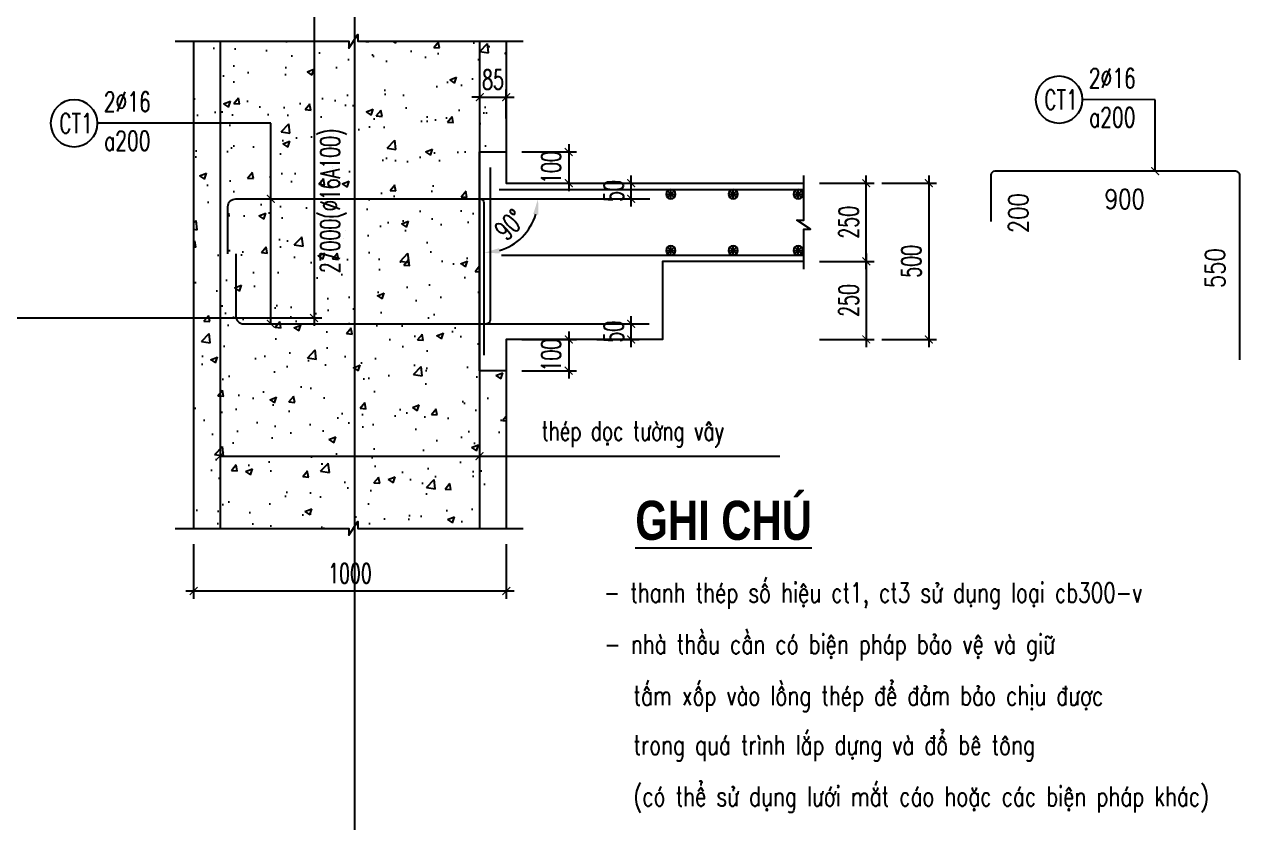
# Model space of a CAD drawing. Header units: millimetres. Extents: x -143570 to 58447, y -1448440 to -1202244.
# Drawn here: x -89255 to -73706, y -1236938 to -1226719 of the extents above; entities that cross this region are included whole.
import ezdxf
from ezdxf.enums import TextEntityAlignment as Align

# ---------------------------------------------------------------- set-up
doc = ezdxf.new("R2010")
doc.units = ezdxf.units.MM
doc.header["$LTSCALE"] = 30
doc.header["$PDMODE"] = 3
doc.layers.get('0').update_dxf_attribs({"lineweight": 9})
doc.layers.get('Defpoints').update_dxf_attribs({"lineweight": 9})
for name, color, linetype in [('ccu11-Cotthep', 9, 'Continuous'), ('ccu11-Dim', 8, 'Continuous'), ('ccu11-Hatch', 8, 'Continuous'), ('ccu11-Manh', 8, 'Continuous'), ('ccu11-Text', 31, 'Continuous'), ('ccu11-Thay', 7, 'Continuous'), ('ccu11-Thep', 4, 'Continuous'), ('ccu11-Thep doc', 4, 'Continuous')]:
    doc.layers.add(name, color=color, linetype=linetype)
doc.styles.add('ccu11-dim', font='vnsimli.shx', dxfattribs={"width": 0.65, "bigfont": 'bigfont.shx'})
doc.styles.add('ccu11-VnAvH-B', font='')
doc.styles.add('ccu11-vnsimli', font='vnsimli.shx', dxfattribs={"width": 0.8, "bigfont": 'vns.shx'})
doc.styles.add('ccu11-vnsimple', font='vnsimple.shx', dxfattribs={"bigfont": 'bigfont.shx'})
doc.styles.add('ccu11_simli', font='vnsimli.shx', dxfattribs={"width": 0.8})
doc.styles.add('VNTIMEH', font='vnsimli.shx', dxfattribs={"width": 0.8, "bigfont": 'bigfont.shx'})
doc.styles.get('ccu11-VnAvH-B').set_extended_font_data('.VnAvantH', bold=True)
doc.dimstyles.new('ccu11-100', dxfattribs={"dimscale": 100, "dimtxt": 2.5, "dimasz": 1, "dimexe": 1, "dimexo": 2, "dimgap": 1, "dimtad": 1, "dimdec": 0, "dimdsep": 46, "dimtxsty": 'ccu11-dim', "dimblk": 'ARCHTICK', "dimcen": -1, "dimdle": 1, "dimclrd": 256, "dimclre": 256, "dimclrt": 3, "dimadec": 0, "dimazin": 2, "dimtfac": 0.1, "dimtdec": 0, "dimtmove": 0, "dimatfit": 1, "dimldrblk": 'ARCHTICK', "dimfxl": 1, "dimtvp": 0.833333, "dimtolj": 1, "dimtzin": 12, "dimarcsym": 0})
doc.dimstyles.new('ccu11-100(d16a100)', dxfattribs={"dimscale": 100, "dimtxt": 2.5, "dimasz": 1, "dimexe": 1, "dimexo": 2, "dimgap": 0.8, "dimtad": 1, "dimdec": 1, "dimdsep": 46, "dimtxsty": 'ccu11-dim', "dimblk": 'ARCHTICK', "dimcen": -1, "dimdle": 1, "dimclrd": 256, "dimclre": 256, "dimclrt": 3, "dimadec": 0, "dimazin": 2, "dimtfac": 0.1, "dimtdec": 1, "dimtmove": 0, "dimatfit": 1, "dimldrblk": 'ARCHTICK', "dimfxl": 1, "dimtvp": 0.833333, "dimtolj": 1, "dimtzin": 12, "dimarcsym": 0})
doc.dimstyles.new('ccu11-100x4', dxfattribs={"dimscale": 100, "dimtxt": 2.5, "dimasz": 1, "dimexe": 1, "dimexo": 2, "dimgap": 1, "dimtad": 1, "dimdec": 0, "dimlfac": 0.25, "dimdsep": 46, "dimtxsty": 'ccu11-dim', "dimblk": 'ARCHTICK', "dimcen": -1, "dimdle": 1, "dimclrd": 256, "dimclre": 256, "dimclrt": 3, "dimadec": 0, "dimazin": 2, "dimtfac": 0.1, "dimtdec": 0, "dimtmove": 0, "dimatfit": 1, "dimldrblk": 'ARCHTICK', "dimfxl": 1, "dimtvp": 0.833333, "dimtolj": 1, "dimtzin": 12, "dimarcsym": 0})

# ---------------------------------------------------------------- blocks, each defined once
blk = doc.blocks.new('_ARCHTICK')
at = {"color": 0, "linetype": 'ByBlock', "const_width": 0.15}
blk.add_lwpolyline([(-0.5, -0.5), (0.5, 0.5)], dxfattribs=at)
blk = doc.blocks.new('*D874')
at = {"layer": 'ccu11-Dim', "lineweight": -2, "ltscale": 10000, "transparency": 16777216}
for p, q in [((-87089, -1233372), (-87089, -1234072)), ((-83089, -1233372), (-83089, -1234072)), ((-87189, -1233972), (-82989, -1233972))]:
    blk.add_line(p, q, dxfattribs=at)
at = {"layer": 'Defpoints', "color": 0, "ltscale": 10000, "transparency": 16777216}
for p in [(-87089, -1233172), (-83089, -1233172), (-83089, -1233972)]:
    blk.add_point(p, dxfattribs=at)
at = {"layer": 'ccu11-Dim', "lineweight": -2, "ltscale": 10000, "transparency": 16777216, "xscale": 100, "yscale": 100, "zscale": 100, "rotation": 180}
blk.add_blockref('_ARCHTICK', (-87089, -1233972), dxfattribs=at)
at = {"layer": 'ccu11-Dim', "lineweight": -2, "ltscale": 10000, "transparency": 16777216, "xscale": 100, "yscale": 100, "zscale": 100}
blk.add_blockref('_ARCHTICK', (-83089, -1233972), dxfattribs=at)
at = {"layer": 'ccu11-Dim', "color": 3, "ltscale": 10000, "transparency": 16777216, "insert": (-85089, -1233747), "char_height": 250, "attachment_point": 5, "style": 'ccu11-dim'}
blk.add_mtext('\\A1;1000', dxfattribs=at)
blk = doc.blocks.new('*D875')
at = {"layer": 'ccu11-Dim', "lineweight": -2, "transparency": 16777216}
for p, q in [((-78483, -1229853), (-78483, -1228653)), ((-79083, -1228753), (-78383, -1228753)), ((-79083, -1229753), (-78383, -1229753))]:
    blk.add_line(p, q, dxfattribs=at)
at = {"layer": 'Defpoints', "color": 0, "transparency": 16777216}
for p in [(-79283, -1228753), (-78483, -1228753), (-79283, -1229753)]:
    blk.add_point(p, dxfattribs=at)
at = {"layer": 'ccu11-Dim', "lineweight": -2, "transparency": 16777216, "xscale": 100, "yscale": 100, "zscale": 100}
for p, rotation in [((-78483, -1228753), 90), ((-78483, -1229753), 270)]:
    blk.add_blockref('_ARCHTICK', p, dxfattribs=dict(at, rotation=rotation))
at = {"layer": 'ccu11-Dim', "color": 3, "transparency": 16777216, "insert": (-78708, -1229253), "char_height": 250, "attachment_point": 5, "rotation": 90, "style": 'ccu11-dim'}
blk.add_mtext('\\A1;250', dxfattribs=at)
blk = doc.blocks.new('*D876')
at = {"layer": 'ccu11-Dim', "lineweight": -2, "transparency": 16777216}
for p, q in [((-79083, -1229753), (-78383, -1229753)), ((-78483, -1229653), (-78483, -1230853)), ((-79083, -1230753), (-78383, -1230753))]:
    blk.add_line(p, q, dxfattribs=at)
at = {"layer": 'Defpoints', "color": 0, "transparency": 16777216}
for p in [(-79283, -1229753), (-79283, -1230753), (-78483, -1230753)]:
    blk.add_point(p, dxfattribs=at)
at = {"layer": 'ccu11-Dim', "lineweight": -2, "transparency": 16777216, "xscale": 100, "yscale": 100, "zscale": 100}
for p, rotation in [((-78483, -1229753), 90), ((-78483, -1230753), 270)]:
    blk.add_blockref('_ARCHTICK', p, dxfattribs=dict(at, rotation=rotation))
at = {"layer": 'ccu11-Dim', "color": 3, "transparency": 16777216, "insert": (-78708, -1230253), "char_height": 250, "attachment_point": 5, "rotation": 90, "style": 'ccu11-dim'}
blk.add_mtext('\\A1;250', dxfattribs=at)
blk = doc.blocks.new('*D877')
at = {"layer": 'ccu11-Dim', "lineweight": -2, "transparency": 16777216}
for p, q in [((-81490, -1230853), (-81490, -1230453)), ((-81932, -1230553), (-81390, -1230553)), ((-81932, -1230753), (-81390, -1230753))]:
    blk.add_line(p, q, dxfattribs=at)
at = {"layer": 'Defpoints', "color": 0, "transparency": 16777216}
for p in [(-82132, -1230553), (-81490, -1230553), (-82132, -1230753)]:
    blk.add_point(p, dxfattribs=at)
at = {"layer": 'ccu11-Dim', "lineweight": -2, "transparency": 16777216, "xscale": 100, "yscale": 100, "zscale": 100}
for p, rotation in [((-81490, -1230553), 90), ((-81490, -1230753), 270)]:
    blk.add_blockref('_ARCHTICK', p, dxfattribs=dict(at, rotation=rotation))
at = {"layer": 'ccu11-Dim', "color": 3, "transparency": 16777216, "insert": (-81715, -1230653), "char_height": 250, "attachment_point": 5, "rotation": 90, "style": 'ccu11-dim'}
blk.add_mtext('\\A1;50', dxfattribs=at)
blk = doc.blocks.new('*D878')
at = {"layer": 'ccu11-Dim', "lineweight": -2, "transparency": 16777216}
for p, q in [((-83429, -1227924), (-83429, -1227552)), ((-83089, -1227924), (-83089, -1227552)), ((-83429, -1227652), (-83529, -1227652)), ((-83429, -1227652), (-83089, -1227652)), ((-83089, -1227652), (-82989, -1227652))]:
    blk.add_line(p, q, dxfattribs=at)
at = {"layer": 'Defpoints', "color": 0, "transparency": 16777216}
for p in [(-83089, -1227652), (-83429, -1228124), (-83089, -1228124)]:
    blk.add_point(p, dxfattribs=at)
at = {"layer": 'ccu11-Dim', "lineweight": -2, "transparency": 16777216, "xscale": 100, "yscale": 100, "zscale": 100}
blk.add_blockref('_ARCHTICK', (-83429, -1227652), dxfattribs=at)
at = {"layer": 'ccu11-Dim', "lineweight": -2, "transparency": 16777216, "xscale": 100, "yscale": 100, "zscale": 100, "rotation": 180}
blk.add_blockref('_ARCHTICK', (-83089, -1227652), dxfattribs=at)
at = {"layer": 'ccu11-Dim', "color": 3, "transparency": 16777216, "insert": (-83259, -1227427), "char_height": 250, "attachment_point": 5, "style": 'ccu11-dim'}
blk.add_mtext('\\A1;85', dxfattribs=at)
blk = doc.blocks.new('*D879')
at = {"layer": 'ccu11-Dim', "lineweight": -2, "transparency": 16777216}
for p, q in [((-82290, -1230653), (-82290, -1231253)), ((-82889, -1230753), (-82190, -1230753)), ((-82889, -1231153), (-82190, -1231153))]:
    blk.add_line(p, q, dxfattribs=at)
at = {"layer": 'Defpoints', "color": 0, "transparency": 16777216}
for p in [(-83089, -1230753), (-83089, -1231153), (-82290, -1231153)]:
    blk.add_point(p, dxfattribs=at)
at = {"layer": 'ccu11-Dim', "lineweight": -2, "transparency": 16777216, "xscale": 100, "yscale": 100, "zscale": 100}
for p, rotation in [((-82290, -1230753), 90), ((-82290, -1231153), 270)]:
    blk.add_blockref('_ARCHTICK', p, dxfattribs=dict(at, rotation=rotation))
at = {"layer": 'ccu11-Dim', "color": 3, "transparency": 16777216, "insert": (-82515, -1230953), "char_height": 250, "attachment_point": 5, "rotation": 90, "style": 'ccu11-dim'}
blk.add_mtext('\\A1;100', dxfattribs=at)
blk = doc.blocks.new('*D880')
at = {"layer": 'ccu11-Dim', "lineweight": -2, "transparency": 16777216}
for p, q in [((-82889, -1228353), (-82190, -1228353)), ((-82290, -1228253), (-82290, -1228853)), ((-82889, -1228753), (-82190, -1228753))]:
    blk.add_line(p, q, dxfattribs=at)
at = {"layer": 'Defpoints', "color": 0, "transparency": 16777216}
for p in [(-83089, -1228353), (-83089, -1228753), (-82290, -1228753)]:
    blk.add_point(p, dxfattribs=at)
at = {"layer": 'ccu11-Dim', "lineweight": -2, "transparency": 16777216, "xscale": 100, "yscale": 100, "zscale": 100}
for p, rotation in [((-82290, -1228353), 90), ((-82290, -1228753), 270)]:
    blk.add_blockref('_ARCHTICK', p, dxfattribs=dict(at, rotation=rotation))
at = {"layer": 'ccu11-Dim', "color": 3, "transparency": 16777216, "insert": (-82515, -1228553), "char_height": 250, "attachment_point": 5, "rotation": 90, "style": 'ccu11-dim'}
blk.add_mtext('\\A1;100', dxfattribs=at)
blk = doc.blocks.new('*D881')
at = {"layer": 'ccu11-Dim', "lineweight": -2, "transparency": 16777216}
for p, q in [((-81490, -1229053), (-81490, -1228653)), ((-82889, -1228753), (-81390, -1228753)), ((-82889, -1228953), (-81390, -1228953))]:
    blk.add_line(p, q, dxfattribs=at)
at = {"layer": 'Defpoints', "color": 0, "transparency": 16777216}
for p in [(-83089, -1228753), (-81490, -1228753), (-83089, -1228953)]:
    blk.add_point(p, dxfattribs=at)
at = {"layer": 'ccu11-Dim', "lineweight": -2, "transparency": 16777216, "xscale": 100, "yscale": 100, "zscale": 100}
for p, rotation in [((-81490, -1228753), 90), ((-81490, -1228953), 270)]:
    blk.add_blockref('_ARCHTICK', p, dxfattribs=dict(at, rotation=rotation))
at = {"layer": 'ccu11-Dim', "color": 3, "transparency": 16777216, "insert": (-81715, -1228853), "char_height": 250, "attachment_point": 5, "rotation": 90, "style": 'ccu11-dim'}
blk.add_mtext('\\A1;50', dxfattribs=at)
blk = doc.blocks.new('*D891')
at = {"layer": 'ccu11-Dim', "lineweight": -2, "transparency": 16777216}
blk.add_arc((-83375, -1228953), 692, 286.6127, 343.3873, dxfattribs=at)
at = {"layer": 'ccu11-Dim', "transparency": 16777216}
for points in [[(-82744, -1229146), (-82678, -1229156), (-82682, -1228953)], [(-83172, -1229650), (-83181, -1229584), (-83375, -1229645)]]:
    blk.add_solid(points, dxfattribs=at)
at = {"layer": 'Defpoints', "color": 0, "transparency": 16777216}
for p in [(-86688, -1228953), (-81389, -1228953), (-83375, -1229003), (-83028, -1229553), (-83375, -1230953)]:
    blk.add_point(p, dxfattribs=at)
at = {"layer": 'ccu11-Dim', "color": 3, "transparency": 16777216, "insert": (-83044, -1229284), "char_height": 250, "attachment_point": 5, "rotation": 45, "style": 'ccu11-dim'}
blk.add_mtext('\\A1;90°', dxfattribs=at)
blk = doc.blocks.new('MCT')
at = {"ltscale": 0.005}
for p, q in [((-0.49, 0), (0.49, 0)), ((0.35, -0.35), (-0.35, 0.35)), ((-0.35, -0.35), (0.35, 0.35)), ((0, -0.49), (0, 0.49))]:
    blk.add_line(p, q, dxfattribs=at)
blk.add_circle((0, 0), 0.492, dxfattribs=at)
blk = doc.blocks.new('*D892')
at = {"layer": 'ccu11-Dim', "lineweight": -2, "transparency": 16777216}
for p, q in [((-77683, -1228653), (-77683, -1230853)), ((-78283, -1228753), (-77583, -1228753)), ((-78283, -1230753), (-77583, -1230753))]:
    blk.add_line(p, q, dxfattribs=at)
at = {"layer": 'Defpoints', "color": 0, "transparency": 16777216}
for p in [(-78483, -1228753), (-78483, -1230753), (-77683, -1230753)]:
    blk.add_point(p, dxfattribs=at)
at = {"layer": 'ccu11-Dim', "lineweight": -2, "transparency": 16777216, "xscale": 100, "yscale": 100, "zscale": 100}
for p, rotation in [((-77683, -1228753), 90), ((-77683, -1230753), 270)]:
    blk.add_blockref('_ARCHTICK', p, dxfattribs=dict(at, rotation=rotation))
at = {"layer": 'ccu11-Dim', "color": 3, "transparency": 16777216, "insert": (-77908, -1229753), "char_height": 250, "attachment_point": 5, "rotation": 90, "style": 'ccu11-dim'}
blk.add_mtext('\\A1;500', dxfattribs=at)
blk = doc.blocks.new('SHD')
at = {"layer": 'ccu11-Cotthep'}
blk.add_circle((300, 0), 300, dxfattribs=at)
at = {"layer": 'ccu11-Cotthep', "color": 31, "style": 'ccu11_simli', "width": 0.8}
blk.add_attdef('DK', text='', height=250, dxfattribs=at).set_placement((-101, 65), align=Align.BOTTOM_RIGHT)
blk.add_attdef('KH', text='', height=250, dxfattribs=at).set_placement((300, 0), align=Align.MIDDLE)
blk.add_attdef('KC', text='', height=250, dxfattribs=at).set_placement((-101, -142), align=Align.TOP_RIGHT)
blk = doc.blocks.new('*D1105')
at = {"layer": 'ccu11-Thay', "lineweight": -2, "transparency": 16777216}
for p, q in [((-85548, -1215378), (-85548, -1230578)), ((-109577, -1215478), (-85448, -1215478)), ((-109577, -1230478), (-85448, -1230478))]:
    blk.add_line(p, q, dxfattribs=at)
at = {"layer": 'Defpoints', "color": 0, "transparency": 16777216}
for p in [(-109777, -1215478), (-109777, -1230478), (-85548, -1230478)]:
    blk.add_point(p, dxfattribs=at)
at = {"layer": 'ccu11-Thay', "lineweight": -2, "transparency": 16777216, "xscale": 100, "yscale": 100, "zscale": 100}
for p, rotation in [((-85548, -1215478), 90), ((-85548, -1230478), 270)]:
    blk.add_blockref('_ARCHTICK', p, dxfattribs=dict(at, rotation=rotation))
at = {"layer": 'ccu11-Thay', "color": 3, "transparency": 16777216, "insert": (-85818, -1222978), "char_height": 250, "attachment_point": 5, "rotation": 90, "style": 'ccu11-dim'}
blk.add_mtext('\\A1;15000(`16A100)', dxfattribs=at)
blk = doc.blocks.new('*D1107')
at = {"layer": 'ccu11-Thay', "lineweight": -2, "transparency": 16777216}
for p, q in [((-85031, -1215378), (-85031, -1242578)), ((-109577, -1215478), (-84931, -1215478)), ((-109577, -1242478), (-84931, -1242478))]:
    blk.add_line(p, q, dxfattribs=at)
at = {"layer": 'Defpoints', "color": 0, "transparency": 16777216}
for p in [(-109777, -1215478), (-109777, -1242478), (-85031, -1242478)]:
    blk.add_point(p, dxfattribs=at)
at = {"layer": 'ccu11-Thay', "lineweight": -2, "transparency": 16777216, "xscale": 100, "yscale": 100, "zscale": 100}
for p, rotation in [((-85031, -1215478), 90), ((-85031, -1242478), 270)]:
    blk.add_blockref('_ARCHTICK', p, dxfattribs=dict(at, rotation=rotation))
at = {"layer": 'ccu11-Thay', "color": 3, "transparency": 16777216, "insert": (-85301, -1228978), "char_height": 250, "attachment_point": 5, "rotation": 90, "style": 'ccu11-dim'}
blk.add_mtext('\\A1;27000(`16A100)', dxfattribs=at)

msp = doc.modelspace()

# ---------------------------------------------------------------- hatches: boundary and pattern name
at = {"layer": 'ccu11-Hatch'}
h = msp.add_hatch(dxfattribs=at)
h.set_pattern_fill('AR-CONC', color=256, scale=5, style=0)
h.set_pattern_definition([(50, (-9320.8, 494.7), (910.92334, -79.69543), [95.25, -1047.75]), (355, (-9320.8, 494.7), (-176.2171, 955.2842), [76.2, -838.2029]), (100.451445, (-9244.9, 488), (734.70624, 875.58876), [80.95004, -890.4512]), (46.1842, (-9320.8, 748.7), (1355.3952, -210.2116), [142.875, -1571.625]), (96.63556, (-9207.9, 731.2), (1187.0207, 1237.1306), [121.4251, -1335.678]), (351.18415, (-9320.8, 748.7), (1187.0207, 1237.1306), [114.2998, -1257.2987]), (21, (-9193.8, 685.2), (758.07196, -511.326), [95.25, -1047.75]), (326, (-9193.8, 685.2), (309.01014, 920.9398), [76.2, -838.2]), (71.451445, (-9130.65, 642.6), (1067.0821, 409.61384), [80.95004, -890.4497]), (37.5, (-9320.82, 494.68), (15.44302, 422.775194), [0, -828.04, 0, -850.9, 0, -841.375]), (7.5, (-9320.8, 494.7), (334.09831, 500.90287), [0, -485.14, 0, -808.99, 0, -320.675]), (327.5, (-9604.03, 494.68), (677.95298, -28.64372), [0, -317.5, 0, -990.6, 0, -1314.45]), (317.5, (-9731.03, 494.7), (740.6459, 127.13246), [0, -412.75, 0, -657.86, 0, -933.45])])
h.paths.add_polyline_path([(-83089.49, -1226936.28), (-84988.77, -1226936.28), (-84988.77, -1226848.91), (-85105.26, -1227023.65), (-85105.26, -1226936.28), (-87089.49, -1226936.28), (-87089.49, -1233172.14), (-85105.26, -1233172.14), (-85105.26, -1233259.5), (-84988.77, -1233084.77), (-84988.77, -1233172.14), (-83089.49, -1233172.14), (-83089.49, -1231153.21), (-83429.49, -1231153.21), (-83429.49, -1228353.21), (-83089.49, -1228353.21)])

# ---------------------------------------------------------------- linework, layer by layer
at = {"layer": 'ccu11-Manh'}
for points in [[(-87323.3, -1226936.28), (-85105.26, -1226936.28), (-85105.26, -1227023.65), (-84988.77, -1226848.91), (-84988.77, -1226936.28), (-82873.3, -1226936.28)], [(-79282.74, -1229852.21), (-79282.74, -1229340.85), (-79195.38, -1229340.85), (-79370.11, -1229224.36), (-79282.74, -1229224.36), (-79282.74, -1228654.21)], [(-87323.3, -1233172.14), (-85105.26, -1233172.14), (-85105.26, -1233259.5), (-84988.77, -1233084.77), (-84988.77, -1233172.14), (-82873.3, -1233172.14)]]:
    msp.add_lwpolyline(points, dxfattribs=at)
at = {"layer": 'ccu11-Thay', "linetype": 'Continuous'}
for p, q in [((-87089.49, -1226936.28), (-87089.49, -1233172.14)), ((-83429.49, -1231153.21), (-83429.49, -1228353.21)), ((-83429.49, -1228353.21), (-83089.49, -1228353.21)), ((-83089.49, -1231153.21), (-83429.49, -1231153.21))]:
    msp.add_line(p, q, dxfattribs=at)
for points in [[(-83089.49, -1226936.28), (-83089.49, -1228753.21), (-79282.74, -1228753.21)], [(-79282.74, -1229753.21), (-81089.49, -1229753.21), (-81089.49, -1230753.21), (-83089.49, -1230753.21), (-83089.49, -1233172.14)]]:
    msp.add_lwpolyline(points, dxfattribs=at)
at = {"layer": 'ccu11-Thep'}
for p, q in [((-86749.49, -1226936.28), (-86749.49, -1233172.14)), ((-83429.49, -1226936.28), (-83429.49, -1233172.14)), ((-83179.13, -1228833.21), (-79282.74, -1228833.21)), ((-83150.81, -1229673.21), (-79282.74, -1229673.21))]:
    msp.add_line(p, q, dxfattribs=at)
for points in [[(-83293.51, -1228553.21), (-83293.51, -1230503.21, -0.41421356), (-83343.51, -1230553.21)], [(-73706.14, -1231014.76), (-73706.14, -1228649.92, 0.41421356), (-73756.14, -1228599.92), (-76839.6, -1228599.92, 0.41421356), (-76889.6, -1228649.92), (-76889.6, -1229241.13)], [(-86649.49, -1229656.05), (-86649.49, -1229053.21, -0.41421356), (-86549.49, -1228953.21), (-81250.99, -1228953.21)], [(-83424.52, -1228953.21, -0.41421356), (-83374.52, -1229003.21), (-83374.52, -1230953.21)], [(-86549.49, -1229656.05), (-86549.49, -1230453.21, 0.41421356), (-86449.49, -1230553.21), (-81260.59, -1230553.21)]]:
    msp.add_lwpolyline(points, format="xyb", dxfattribs=at)

# ---------------------------------------------------------------- block references
at = {"layer": 'ccu11-Cotthep'}
ref = msp.add_blockref('SHD', (-75716.94, -1227683.78), dxfattribs=dict(at, xscale=-1))
ref.add_attrib('KH', 'CT1', dxfattribs={"color": 31, "height": 250, "style": 'ccu11-vnsimple', "width": 0.7}).set_placement((-75991.94, -1227683.78), align=Align.MIDDLE_CENTER)
ref.add_attrib('KC', 'a200', dxfattribs={"color": 31, "height": 250, "style": 'ccu11-vnsimple', "width": 0.7}).set_placement((-75336.16, -1227783.78), align=Align.TOP_CENTER)
ref.add_attrib('DK', '2`16', dxfattribs={"color": 31, "height": 250, "style": 'ccu11-vnsimple', "width": 0.7}).set_placement((-75336.16, -1227608.78), align=Align.BOTTOM_CENTER)
ref = msp.add_blockref('SHD', (-88318.49, -1227985.59), dxfattribs=dict(at, xscale=-1))
ref.add_attrib('KH', 'CT1', dxfattribs={"color": 31, "height": 250, "style": 'ccu11-vnsimple', "width": 0.7}).set_placement((-88593.49, -1227985.59), align=Align.MIDDLE_CENTER)
ref.add_attrib('KC', 'a200', dxfattribs={"color": 31, "height": 250, "style": 'ccu11-vnsimple', "width": 0.7}).set_placement((-87937.7, -1228085.59), align=Align.TOP_CENTER)
ref.add_attrib('DK', '2`16', dxfattribs={"color": 31, "height": 250, "style": 'ccu11-vnsimple', "width": 0.7}).set_placement((-87937.7, -1227910.59), align=Align.BOTTOM_CENTER)
at = {"layer": 'ccu11-Thep doc', "xscale": -121.9200000001001, "yscale": 121.9200000001001, "zscale": 121.92, "rotation": 270}
for p in [(-80982.56, -1228892.9), (-80188.07, -1228893.21), (-79356.47, -1228892.9), (-80982.56, -1229613.21), (-80188.07, -1229613.51), (-79356.47, -1229613.21)]:
    msp.add_blockref('MCT', p, dxfattribs=at)

# ---------------------------------------------------------------- texts
at = {"layer": 'ccu11-Text', "style": 'VNTIMEH', "width": 0.8}
for s, p in [('200', (-76413.98, -1229392.54)), ('550', (-73895.97, -1230097.77))]:
    msp.add_text(s, height=250, rotation=90, dxfattribs=at).set_placement(p)
at = {"layer": 'ccu11-Text'}
for s, height, style, width, p in [('900', 250, 'VNTIMEH', 0.8, (-75434.16, -1229081.83)), ('thÐp däc t\xadêng v©y', 250.0332, 'ccu11-vnsimli', 0.7, (-82637.29, -1232046.56, -358959.88)), ('%%Ughi chó', 500, 'ccu11-VnAvH-B', 0.8, (-81437.94, -1233317.65)), ('- thanh thÐp sè hiÖu ct1, ct3 sö dông lo¹i cb300-v', 250.0332, 'ccu11-vnsimli', 0.75, (-81840.97, -1234117.41)), ('- nhµ thÇu cÇn cã biÖn ph¸p b¶o vÖ vµ gi÷', 250.0332, 'ccu11-vnsimli', 0.75, (-81833.09, -1234776.55)), ('tÊm xèp vµo lång thÐp ®Ó ®¶m b¶o chÞu ®\xadîc', 250.0332, 'ccu11-vnsimli', 0.75, (-81461.86, -1235434.68)), ('trong qu¸ tr×nh l¾p dùng vµ ®æ bª t«ng', 250.0332, 'ccu11-vnsimli', 0.75, (-81461.86, -1236066.35)), ('(cã thÓ sö dông l\xadíi m¾t c¸o hoÆc c¸c biÖn ph¸p kh¸c)', 250.0332, 'ccu11-vnsimli', 0.75, (-81461.86, -1236724.35))]:
    msp.add_text(s, height=height, dxfattribs=dict(at, style=style, width=width)).set_placement(p)

# ---------------------------------------------------------------- dimensions: what is measured, and where the dimension line sits
at = {"layer": 'ccu11-Dim'}
dim = msp.add_linear_dim(base=(-83089.49, -1227652.46), p1=(-83429.49, -1228124.27), p2=(-83089.49, -1228124.27), text='85', dimstyle='ccu11-100x4', override={"dimtix": 1}, dxfattribs=at)
dim.commit()
dim.dimension.update_dxf_attribs({"geometry": '*D878', "text_midpoint": (-83259.49, -1227427.46)})
for base, p1, p2, angle, picture, middle in [((-82289.72, -1228753.21), (-83089.49, -1228353.21), (-83089.49, -1228753.21), 270, '*D880', (-82289.72, -1228553.21)), ((-81489.59, -1228753.21), (-83089.49, -1228953.21), (-83089.49, -1228753.21), 90, '*D881', (-81489.59, -1228853.21)), ((-81489.59, -1230553.21), (-82132.35, -1230753.21), (-82132.35, -1230553.21), 90, '*D877', (-81489.59, -1230653.21)), ((-82289.72, -1231153.21), (-83089.49, -1230753.21), (-83089.49, -1231153.21), 270, '*D879', (-82289.72, -1230953.21))]:
    dim = msp.add_linear_dim(base=base, p1=p1, p2=p2, angle=angle, dimstyle='ccu11-100x4', dxfattribs=at)
    dim.commit()
    dim.dimension.update_dxf_attribs({"geometry": picture, "text_midpoint": middle, "dimtype": 160})
for base, p1, p2, picture, middle in [((-78482.74, -1228753.21), (-79282.74, -1229753.21), (-79282.74, -1228753.21), '*D875', (-78707.74, -1229253.21)), ((-77682.74, -1230753.21), (-78482.74, -1228753.21), (-78482.74, -1230753.21), '*D892', (-77907.74, -1229753.21)), ((-78482.74, -1230753.21), (-79282.74, -1229753.21), (-79282.74, -1230753.21), '*D876', (-78707.74, -1230253.21))]:
    dim = msp.add_linear_dim(base=base, p1=p1, p2=p2, angle=90, dimstyle='ccu11-100x4', dxfattribs=at)
    dim.commit()
    dim.dimension.update_dxf_attribs({"geometry": picture, "text_midpoint": middle})
dim = msp.add_angular_dim_2l(base=(-83028.42, -1229552.68), line1=((-83374.52, -1229003.21), (-83374.52, -1230953.21)), line2=((-86687.99, -1228953.21), (-81389.49, -1228953.21)), dimstyle='ccu11-100x4', override={"dimasz": 2, "dimsah": 1}, dxfattribs=at)
dim.commit()
dim.dimension.update_dxf_attribs({"geometry": '*D891', "text_midpoint": (-83044.16, -1229283.57)})
at = {"layer": 'ccu11-Dim', "ltscale": 10000}
dim = msp.add_linear_dim(base=(-83089.49, -1233972.14), p1=(-87089.49, -1233172.14), p2=(-83089.49, -1233172.14), dimstyle='ccu11-100x4', dxfattribs=at)
dim.commit()
dim.dimension.update_dxf_attribs({"geometry": '*D874', "text_midpoint": (-85089.49, -1233747.14)})
at = {"layer": 'ccu11-Thay'}
for base, p2, picture, middle in [((-85547.74, -1230477.87), (-109777.1, -1230477.87), '*D1105', (-85818.22, -1222977.87)), ((-85030.88, -1242477.87), (-109777.1, -1242477.87), '*D1107', (-85301.35, -1228977.87))]:
    dim = msp.add_linear_dim(base=base, p1=(-109777.1, -1215477.87), p2=p2, angle=90, dimstyle='ccu11-100(d16a100)', override={"dimpost": '(`16A100)'}, dxfattribs=at)
    dim.commit()
    dim.dimension.update_dxf_attribs({"geometry": picture, "text_midpoint": middle})

# ---------------------------------------------------------------- leaders
at = {"layer": 'ccu11-Cotthep'}
msp.add_leader([(-74788.02, -1228599.92), (-74788.02, -1227686.76), (-75716.94, -1227683.78)], dimstyle='ccu11-100', override={"dimgap": 1, "dimtad": 0, "dimfxl": 3, "dimfxlon": 1, "dimtfill": 1, "dimarcsym": 1}, dxfattribs=at)
for points in [[(-86102.56, -1228953.21), (-86102.56, -1227985.59), (-88318.49, -1227985.59)], [(-86102.56, -1230553.21), (-86102.56, -1227985.59), (-88318.49, -1227985.59)], [(-86751.87, -1232245.13), (-79589.02, -1232245.13)], [(-83431.87, -1232245.13), (-79589.02, -1232245.13)]]:
    msp.add_leader(points, dimstyle='ccu11-100x4', dxfattribs=at)

doc.saveas('drawing.dxf')
